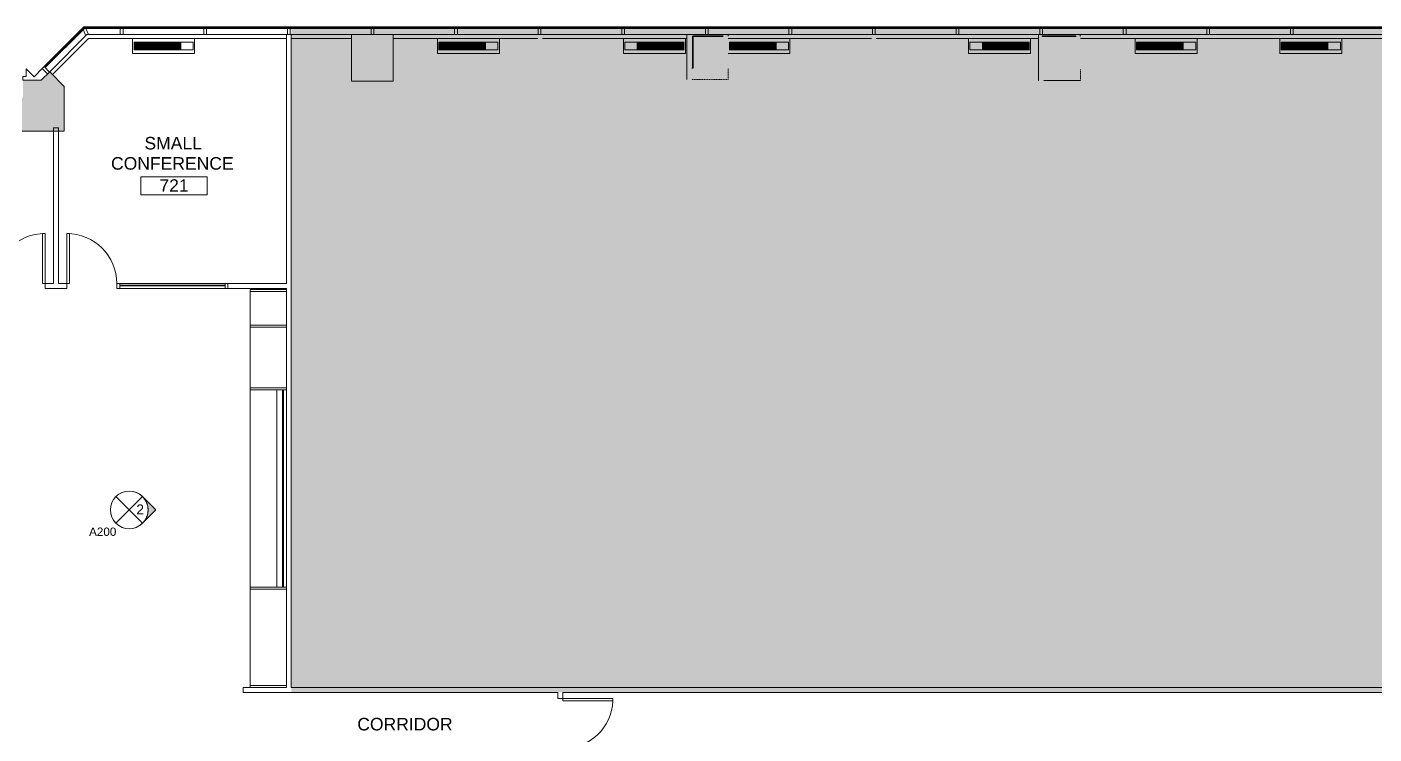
# Model space of a CAD drawing. Header units: inches. Extents: x 41 to 2397, y -2183 to 132.
# Drawn here: x 888 to 1855, y -1322 to -815 of the extents above; entities that cross this region are included whole.
import ezdxf

# ---------------------------------------------------------------- set-up
doc = ezdxf.new("R2010")
doc.units = ezdxf.units.IN
doc.header["$MEASUREMENT"] = 0
doc.linetypes.add('IMPORT-DEMO LINES', pattern=[0.0625, 0.03125, -0.03125])
for name, color, linetype, lineweight in [('8260 Willow Oaks_dwg _2_', 8, 'Continuous', 9), ('A-AREA-IDEN', 2, 'Continuous', 20), ('A-COLS', 52, 'Continuous', 13), ('A-DETL-GENF', 92, 'Continuous', 9), ('A-DOOR', 31, 'Continuous', 9), ('A-DOOR-FRAM', 31, 'Continuous', 9), ('A-GLAZ', 151, 'Continuous', 9), ('A-WALL', 113, 'Continuous', 13), ('G-ANNO-SYMB', 111, 'Continuous', 9), ('I-WALL', 2, 'Continuous', 9), ('LEVEL 07 BB', 250, 'Continuous', 9), ('Q-CASE', 31, 'Continuous', 9)]:
    doc.layers.add(name, color=color, linetype=linetype, lineweight=lineweight)
doc.styles.add('Arial_1', font='arial.ttf', dxfattribs={"height": 9})
doc.styles.add('Arial_2', font='arial.ttf', dxfattribs={"height": 6})
doc.styles.add('Arial_3', font='arial.ttf', dxfattribs={"height": 7.125})

# ---------------------------------------------------------------- blocks, each defined once
blk = doc.blocks.new('Single-Flush - 36_ x 84_-2431520-New Construction - Partition Plan')
at = {"layer": 'A-DOOR', "color": 7, "lineweight": 20}
for p, q in [((16.25, -1.75), (16.25, -37.77)), ((18, -1.75), (16.25, -1.75)), ((18, -1.75), (18, -37.77)), ((18, -37.77), (16.25, -37.77))]:
    blk.add_line(p, q, dxfattribs=at)
at = {"layer": 'A-DOOR'}
blk.add_arc((18, -1.75), 36.07, 180, 267.21884, dxfattribs=at)
blk = doc.blocks.new('Counter Top _No Backsplash_ - Standard Counter Top-2567536-New Construction - Partition Plan')
at = {"layer": 'Q-CASE', "lineweight": 13}
for p, q in [((-47.26, 0), (-47.26, -25.95)), ((-47.26, -25.95), (24.74, -25.95))]:
    blk.add_line(p, q, dxfattribs=at)
blk = doc.blocks.new('Counter Top _No Backsplash_ - Standard Counter Top-V2-New Construction - Partition Plan')
at = {"layer": 'Q-CASE', "lineweight": 13}
for p, q in [((-47.26, 0), (-47.26, -25.95)), ((24.74, 0), (24.74, -25.95)), ((-47.26, -25.95), (24.74, -25.95))]:
    blk.add_line(p, q, dxfattribs=at)
blk = doc.blocks.new('Columns 1 - Columns 1-2495298-New Construction - Partition Plan')
at = {"layer": 'A-COLS', "lineweight": 9}
h = blk.add_hatch(color=55, dxfattribs=at)
h.paths.add_polyline_path([(-344.46, -2150.94), (-338.28, -2144.77), (-338.28, -2115.04), (-368.16, -2115.04), (-368.16, -2117.34), (-369.17, -2117.34), (-369.17, -2147.78), (-360.5, -2147.78), (-354.06, -2141.34), (-347.61, -2147.78)], flags=0)
h.paths.add_polyline_path([(249.67, -2143.52), (255.5, -2137.69), (255.5, -2113.67), (220.65, -2113.67), (220.65, -2140.53), (220.23, -2113.67), (217.01, -2113.67), (217.01, -2140.67), (246.82, -2140.67)], flags=0)
h.paths.add_polyline_path([(-113.19, -2143.52), (-110.22, -2140.54), (-86.7, -2140.54), (-86.7, -2114.54), (-119.32, -2114.54), (-119.32, -2137.38), (-116.16, -2140.54)], flags=0)
h.paths.add_polyline_path([(-585.22, -2121.95), (-578.56, -2115.29), (-578.56, -2080.06), (-607.29, -2080.06), (-607.29, -2117.79), (-601.06, -2117.79), (-595.22, -2111.95), (-589.37, -2117.79)], flags=0)
h.paths.add_polyline_path([(-819.17, -2073), (-819.17, -2049), (-846.02, -2049), (-846.02, -2068.52), (-841.54, -2073)], flags=0)
h.paths.add_polyline_path([(-1068.66, -1845.88), (-1055.93, -1833.15), (-1055.93, -1808.86), (-1085.69, -1808.86), (-1085.69, -1828.86), (-1081.39, -1833.15)], flags=0)
h.paths.add_polyline_path([(-1277.28, -1619.05), (-1276.44, -1619.05), (-1276.44, -1589.05), (-1277.28, -1589.05), (-1277.28, -1587.14), (-1301.28, -1587.14), (-1301.28, -1589.05), (-1309.94, -1589.05), (-1317.71, -1596.83), (-1295.49, -1619.05)], flags=0)
h.paths.add_polyline_path([(-1072.88, -1617.89), (-1058.94, -1617.89), (-1058.94, -1593.96), (-1083.3, -1593.96), (-1083.3, -1617.89)], flags=0)
h.paths.add_polyline_path([(-819.99, -1615.25), (-818.48, -1615.25), (-818.48, -1589.87), (-842.8, -1589.87), (-842.8, -1615.25), (-820.03, -1615.25)], flags=0)
h.paths.add_polyline_path([(-603.13, -1613.61), (-578.8, -1612.78), (-578.8, -1591.25), (-603.13, -1591.25), (-603.13, -1612.78)], flags=0)
h.paths.add_polyline_path([(-844.96, -1400.7), (-770.86, -1400.7), (-770.86, -1352.13), (-844.96, -1352.13)], flags=0)
h.paths.add_polyline_path([(-1059.3, -1379.2), (-1059.3, -1352.54), (-1083.3, -1352.54), (-1083.3, -1379.2)], flags=0)
h.paths.add_polyline_path([(-578.86, -1376.13), (-578.86, -1352.13), (-602.86, -1352.13), (-602.86, -1376.13)], flags=0)
h.paths.add_polyline_path([(-1312.55, -1375.07), (-1312.55, -1351.07), (-1313.43, -1351.07), (-1313.43, -1349.42), (-1344.55, -1349.42), (-1344.55, -1375.07), (-1313.43, -1375.07)], flags=0)
h.paths.add_polyline_path([(-1333.32, -1179.82), (-1313.99, -1179.82), (-1313.99, -1178.54), (-1311.93, -1178.54), (-1311.93, -1148.62), (-1333.32, -1148.62), (-1344.55, -1159.85), (-1344.55, -1178.54), (-1337.99, -1178.54), (-1337.99, -1179.82)], flags=0)
h.paths.add_polyline_path([(-1054.31, -921.65), (-1054.31, -892.1), (-1066.36, -880.04), (-1096.08, -909.76), (-1084.18, -921.65), (-1066.36, -921.65)], flags=0)
h.paths.add_polyline_path([(-843.09, -889.56), (-813.47, -889.56), (-813.47, -857.49), (-823.93, -847.03), (-829.95, -853.04), (-843.09, -853.04), (-843.09, -865.56), (-843.73, -865.56), (-843.73, -889.56)], flags=0)
h.paths.add_polyline_path([(-607.26, -853.79), (-577.38, -853.79), (-577.38, -820.29), (-607.26, -820.29)], flags=0)
at = {"layer": 'A-COLS', "color": 7, "lineweight": 20}
for p, q in [((-577.38, -820.29), (-607.26, -820.29)), ((-607.26, -820.29), (-607.26, -853.79)), ((-577.38, -853.79), (-577.38, -820.29)), ((-823.93, -847.03), (-829.95, -853.04)), ((-813.47, -857.49), (-823.93, -847.03)), ((-829.95, -853.04), (-843.09, -853.04)), ((-813.47, -889.56), (-813.47, -857.49)), ((-607.26, -853.79), (-577.38, -853.79)), ((-843.73, -889.56), (-813.47, -889.56))]:
    blk.add_line(p, q, dxfattribs=at)
blk = doc.blocks.new('Banquette1 - Banquette-2563409-New Construction - Partition Plan')
at = {"layer": 'Q-CASE', "lineweight": 13}
for p, q in [((1345.95, 1103.35), (1204.48, 1103.35)), ((1345.95, 1084.35), (1204.48, 1084.35)), ((1204.48, 1080.11), (1204.48, 1080.38)), ((1204.48, 1079.39), (1204.48, 1080.11)), ((1345.95, 1080.11), (1204.48, 1080.11)), ((1345.95, 1079.39), (1204.48, 1079.39)), ((1345.95, 1080.38), (1345.95, 1080.11)), ((1345.95, 1080.11), (1345.95, 1079.39))]:
    blk.add_line(p, q, dxfattribs=at)
blk = doc.blocks.new('Counter Top _No Backsplash_ - Standard Counter Top-2567741-New Construction - Partition Plan')
at = {"layer": 'Q-CASE', "lineweight": 13}
for p, q in [((-47.26, 0), (-47.26, -25.95)), ((-45.8, 0), (-45.8, -25.95))]:
    blk.add_line(p, q, dxfattribs=at)
blk = doc.blocks.new('Counter Top _No Backsplash_ - Standard Counter Top-V6-New Construction - Partition Plan')
at = {"layer": 'Q-CASE', "lineweight": 13}
for p, q in [((-47.26, 0), (-47.26, -25.95)), ((-45.8, 0), (-45.8, -2)), ((-45.8, -2.98), (-45.8, -25.95))]:
    blk.add_line(p, q, dxfattribs=at)
blk = doc.blocks.new('Counter Top _No Backsplash_ - Standard Counter Top-V7-New Construction - Partition Plan')
at = {"layer": 'Q-CASE', "lineweight": 13}
for p, q in [((-47.26, 0), (-47.26, -2)), ((-47.26, -2.98), (-47.26, -25.95)), ((-45.8, 0), (-45.8, -25.95))]:
    blk.add_line(p, q, dxfattribs=at)
blk = doc.blocks.new('Counter Top _No Backsplash_ - Standard Counter Top-V8-New Construction - Partition Plan')
at = {"layer": 'Q-CASE', "lineweight": 13}
blk.add_line((-47.26, 0), (-47.26, -25.95), dxfattribs=at)
blk = doc.blocks.new('Single-Flush - With Sidelight - 36_ x 94_-2595179-New Construction - Partition Plan')
at = {"layer": 'A-DOOR', "color": 7, "lineweight": 20}
for p, q in [((-16, 37.75), (-18, 37.75)), ((-18, 1.75), (-18, 37.75)), ((-16, 37.75), (-16, 1.75)), ((-16, 1.75), (-18, 1.75))]:
    blk.add_line(p, q, dxfattribs=at)
at = {"layer": 'A-DOOR'}
blk.add_arc((-18, 1.75), 36, 360, 90, dxfattribs=at)
at = {"layer": 'A-DOOR-FRAM', "color": 7, "lineweight": 20}
blk.add_line((97.66, -1.75), (97.66, 1.75), dxfattribs=at)
at = {"layer": 'A-GLAZ', "color": 7, "lineweight": 20}
for p, q in [((95.66, 0.75), (20, 0.75)), ((20, 0.75), (20, 0.25)), ((20, 0.25), (95.66, 0.25)), ((95.66, 0.25), (95.66, 0.75))]:
    blk.add_line(p, q, dxfattribs=at)
blk = doc.blocks.new('Single-Flush - With Sidelight - 36_ x 94_-2595383-New Construction - Partition Plan')
at = {"layer": 'A-DOOR', "color": 7, "lineweight": 20}
for p, q in [((-16, -1.75), (-18, -1.75)), ((-18, -1.75), (-18, -37.75)), ((-16, -37.75), (-16, -1.75)), ((-16, -37.75), (-18, -37.75))]:
    blk.add_line(p, q, dxfattribs=at)
at = {"layer": 'A-DOOR'}
blk.add_arc((-18, -1.75), 36, 270, 0, dxfattribs=at)
at = {"layer": 'A-DOOR-FRAM', "color": 7, "lineweight": 20}
blk.add_line((104.75, 1.75), (104.75, -1.75), dxfattribs=at)
at = {"layer": 'A-GLAZ', "color": 7, "lineweight": 20}
for p, q in [((20, -0.75), (20, -0.25)), ((20, -0.25), (102.75, -0.25)), ((102.75, -0.75), (20, -0.75)), ((102.75, -0.25), (102.75, -0.75))]:
    blk.add_line(p, q, dxfattribs=at)
blk = doc.blocks.new('8260 Willow Oaks_dwg _2_-2439531-New Construction - Partition Plan')
at = {"layer": 'A-WALL', "lineweight": 9}
for points in [[(32681.04, 9743.63), (32702.83, 9743.63), (32702.83, 9766.7), (32681.04, 9766.7), (32681.04, 9766.38)], [(32932.79, 9742.88), (32955.79, 9742.88), (32955.79, 9766.38), (32955.87, 9766.38), (32955.87, 9766.7), (32931.87, 9766.7), (32931.87, 9766.38), (32932.79, 9766.38)]]:
    blk.add_hatch(color=250, dxfattribs=at).paths.add_polyline_path(points, flags=0)
at = {"layer": 'A-WALL', "color": 7, "linetype": 'IMPORT-DEMO LINES', "lineweight": 20}
blk.add_line((32681.04, 9743.63), (32680.16, 9743.63), dxfattribs=at)
at = {"layer": 'A-WALL', "color": 10, "lineweight": 30, "flags": 128}
for points in [[(32702.83, 9766.7), (32681.04, 9766.7), (32681.04, 9743.63)], [(32955.87, 9766.38), (32955.87, 9766.7), (32931.87, 9766.7), (32931.87, 9766.38)]]:
    blk.add_lwpolyline(points, dxfattribs=at)
at = {"layer": 'A-WALL', "color": 7, "linetype": 'IMPORT-DEMO LINES', "lineweight": 20, "flags": 128}
for points in [[(32680.16, 9735.63), (32706.33, 9735.63), (32706.33, 9743.63)], [(32932.79, 9734.88), (32959.29, 9734.88), (32959.29, 9742.88)]]:
    blk.add_lwpolyline(points, dxfattribs=at)
at = {"layer": 'LEVEL 07 BB'}
for p, q in [((32245.25, 9767.03), (32243.38, 9771.53)), ((32247.06, 9767.78), (32245.2, 9772.28)), ((32269.94, 9767.78), (32269.94, 9772.28)), ((32271.94, 9767.78), (32271.94, 9772.28)), ((32329.94, 9767.78), (32329.94, 9772.28)), ((32331.94, 9767.78), (32331.94, 9772.28)), ((32389.94, 9767.78), (32389.94, 9772.28)), ((32391.94, 9767.78), (32391.94, 9772.28)), ((32392.69, 9767.78), (32435.94, 9767.78)), ((32449.94, 9767.78), (32449.94, 9772.28)), ((32451.94, 9767.78), (32451.94, 9772.28)), ((32465.81, 9767.78), (33349.2, 9767.78)), ((32509.94, 9767.78), (32509.94, 9772.28)), ((32511.94, 9767.78), (32511.94, 9772.28)), ((32569.94, 9767.78), (32569.94, 9772.28)), ((32571.94, 9767.78), (32571.94, 9772.28)), ((32629.94, 9767.78), (32629.94, 9772.28)), ((32631.94, 9767.78), (32631.94, 9772.28)), ((32689.94, 9767.78), (32689.94, 9772.28)), ((32691.94, 9767.78), (32691.94, 9772.28)), ((32749.94, 9767.78), (32749.94, 9772.28)), ((32751.94, 9767.78), (32751.94, 9772.28)), ((32809.94, 9767.78), (32809.94, 9772.28)), ((32811.94, 9767.78), (32811.94, 9772.28)), ((32869.94, 9767.78), (32869.94, 9772.28)), ((32871.94, 9767.78), (32871.94, 9772.28)), ((32929.94, 9767.78), (32929.94, 9772.28)), ((32931.94, 9767.78), (32931.94, 9772.28)), ((32989.94, 9767.78), (32989.94, 9772.28)), ((32991.94, 9767.78), (32991.94, 9772.28)), ((33049.94, 9767.78), (33049.94, 9772.28)), ((33051.94, 9767.78), (33051.94, 9772.28)), ((33109.94, 9767.78), (33109.94, 9772.28)), ((33111.94, 9767.78), (33111.94, 9772.28)), ((32312.69, 9761.03), (32280.44, 9761.03)), ((32312.69, 9760.53), (32280.44, 9760.53)), ((32312.69, 9760.03), (32280.44, 9760.03)), ((32312.69, 9759.53), (32280.44, 9759.53)), ((32312.69, 9759.03), (32280.44, 9759.03)), ((32312.69, 9758.53), (32280.44, 9758.53)), ((32312.69, 9758.03), (32280.44, 9758.03)), ((32392.69, 9765.03), (32435.7, 9765.03)), ((32466.19, 9765.03), (32569.57, 9765.03)), ((32531.44, 9761.03), (32499.19, 9761.03)), ((32531.44, 9760.53), (32499.19, 9760.53)), ((32531.44, 9760.03), (32499.19, 9760.03)), ((32531.44, 9759.53), (32499.19, 9759.53)), ((32531.44, 9759.03), (32499.19, 9759.03)), ((32531.44, 9758.53), (32499.19, 9758.53)), ((32531.44, 9758.03), (32499.19, 9758.03)), ((32573.07, 9765.03), (32676.56, 9765.03)), ((32641.69, 9761.03), (32673.94, 9761.03)), ((32641.69, 9760.53), (32673.94, 9760.53)), ((32641.69, 9760.03), (32673.94, 9760.03)), ((32641.69, 9759.53), (32673.94, 9759.53)), ((32641.69, 9759.03), (32673.94, 9759.03)), ((32641.69, 9758.53), (32673.94, 9758.53)), ((32641.69, 9758.03), (32673.94, 9758.03)), ((32740.06, 9761.03), (32707.81, 9761.03)), ((32740.06, 9760.53), (32707.81, 9760.53)), ((32740.06, 9760.03), (32707.81, 9760.03)), ((32740.06, 9759.53), (32707.81, 9759.53)), ((32740.06, 9759.03), (32707.81, 9759.03)), ((32740.06, 9758.53), (32707.81, 9758.53)), ((32740.06, 9758.03), (32707.81, 9758.03)), ((32812.61, 9765.03), (32929.19, 9765.03)), ((32889.44, 9761.03), (32921.69, 9761.03)), ((32889.44, 9760.53), (32921.69, 9760.53)), ((32889.44, 9760.03), (32921.69, 9760.03)), ((32889.44, 9759.53), (32921.69, 9759.53)), ((32889.44, 9759.03), (32921.69, 9759.03)), ((32889.44, 9758.53), (32921.69, 9758.53)), ((32889.44, 9758.03), (32921.69, 9758.03)), ((32959.29, 9765.03), (33262.31, 9765.03)), ((33032.31, 9761.03), (33000.06, 9761.03)), ((33032.31, 9760.53), (33000.06, 9760.53)), ((33032.31, 9760.03), (33000.06, 9760.03)), ((33032.31, 9759.53), (33000.06, 9759.53)), ((33032.31, 9759.03), (33000.06, 9759.03)), ((33032.31, 9758.53), (33000.06, 9758.53)), ((33032.31, 9758.03), (33000.06, 9758.03)), ((33136.19, 9761.03), (33103.94, 9761.03)), ((33136.19, 9760.53), (33103.94, 9760.53)), ((33136.19, 9760.03), (33103.94, 9760.03)), ((33136.19, 9759.53), (33103.94, 9759.53)), ((33136.19, 9759.03), (33103.94, 9759.03)), ((33136.19, 9758.53), (33103.94, 9758.53)), ((33136.19, 9758.03), (33103.94, 9758.03)), ((32219.17, 9740.96), (32215.28, 9744.85))]:
    blk.add_line(p, q, dxfattribs=at)
at = {"layer": 'LEVEL 07 BB', "flags": 128}
for points in [[(33704.41, 9773.28), (32243.72, 9773.28), (32213.87, 9743.43), (32217.48, 9739.82)], [(33704.41, 9772.78), (32243.93, 9772.78), (32215.64, 9744.49)], [(33704.41, 9772.28), (32244.14, 9772.28), (32215.99, 9744.14)], [(32219.26, 9741.05), (32246, 9767.78), (32389.19, 9767.78)], [(32706.19, 9766.7), (32706.19, 9767.78), (32676.56, 9767.78), (32676.56, 9735.66), (32676.66, 9735.66)], [(32929.29, 9734.78), (32929.19, 9734.78), (32929.19, 9767.78), (32959.06, 9767.78), (32959.06, 9766.38)], [(32221.21, 9739.1), (32247.14, 9765.03), (32389.19, 9765.03)], [(32809.11, 9765.03), (32706.33, 9765.03), (32750.69, 9765.03), (32750.69, 9754.28), (32706.33, 9754.28)], [(32200.1, 9735.03), (32200.1, 9737.78), (32202.35, 9737.78), (32202.35, 9743.28), (32208.04, 9737.6), (32213.87, 9743.43)], [(32959.06, 9734.88), (32959.06, 9734.78), (32932.79, 9734.78)]]:
    blk.add_lwpolyline(points, dxfattribs=at)
for points in [[(32323.31, 9765.03), (32323.31, 9754.28), (32278.81, 9754.28), (32278.81, 9765.03)], [(32279.81, 9762.28), (32279.81, 9756.78), (32313.31, 9756.78), (32313.31, 9762.28)], [(32322.31, 9762.28), (32322.31, 9756.78), (32279.81, 9756.78), (32279.81, 9762.28)], [(32280.44, 9761.66), (32280.44, 9757.41), (32312.69, 9757.41), (32312.69, 9761.66)], [(32542.06, 9765.03), (32542.06, 9754.28), (32497.56, 9754.28), (32497.56, 9765.03)], [(32498.56, 9762.28), (32498.56, 9756.78), (32532.06, 9756.78), (32532.06, 9762.28)], [(32541.06, 9762.28), (32541.06, 9756.78), (32498.56, 9756.78), (32498.56, 9762.28)], [(32499.19, 9761.66), (32499.19, 9757.41), (32531.44, 9757.41), (32531.44, 9761.66)], [(32631.06, 9765.03), (32631.06, 9754.28), (32675.56, 9754.28), (32675.56, 9765.03)], [(32632.06, 9762.28), (32632.06, 9756.78), (32674.56, 9756.78), (32674.56, 9762.28)], [(32674.56, 9762.28), (32674.56, 9756.78), (32641.06, 9756.78), (32641.06, 9762.28)], [(32673.94, 9761.66), (32673.94, 9757.41), (32641.69, 9757.41), (32641.69, 9761.66)], [(32707.19, 9762.28), (32707.19, 9756.78), (32740.69, 9756.78), (32740.69, 9762.28)], [(32749.69, 9762.28), (32749.69, 9756.78), (32707.19, 9756.78), (32707.19, 9762.28)], [(32707.81, 9761.66), (32707.81, 9757.41), (32740.06, 9757.41), (32740.06, 9761.66)], [(32878.81, 9765.03), (32878.81, 9754.28), (32923.31, 9754.28), (32923.31, 9765.03)], [(32879.81, 9762.28), (32879.81, 9756.78), (32922.31, 9756.78), (32922.31, 9762.28)], [(32922.31, 9762.28), (32922.31, 9756.78), (32888.81, 9756.78), (32888.81, 9762.28)], [(32921.69, 9761.66), (32921.69, 9757.41), (32889.44, 9757.41), (32889.44, 9761.66)], [(33042.94, 9765.03), (33042.94, 9754.28), (32998.44, 9754.28), (32998.44, 9765.03)], [(32999.44, 9762.28), (32999.44, 9756.78), (33032.94, 9756.78), (33032.94, 9762.28)], [(33041.94, 9762.28), (33041.94, 9756.78), (32999.44, 9756.78), (32999.44, 9762.28)], [(33000.06, 9761.66), (33000.06, 9757.41), (33032.31, 9757.41), (33032.31, 9761.66)], [(33146.81, 9765.03), (33146.81, 9754.28), (33102.31, 9754.28), (33102.31, 9765.03)], [(33103.31, 9762.28), (33103.31, 9756.78), (33136.81, 9756.78), (33136.81, 9762.28)], [(33145.81, 9762.28), (33145.81, 9756.78), (33103.31, 9756.78), (33103.31, 9762.28)], [(33103.94, 9761.66), (33103.94, 9757.41), (33136.19, 9757.41), (33136.19, 9761.66)]]:
    blk.add_lwpolyline(points, close=True, dxfattribs=at)
blk = doc.blocks.new('FORM Room Tag - Name _ Number-2260771-New Construction - Partition Plan')
at = {"layer": 'A-AREA-IDEN'}
for p, q in [((-0.244, -0.023), (-0.244, -0.159)), ((-0.244, -0.023), (0.252, -0.023)), ((0.252, -0.023), (0.252, -0.159)), ((-0.244, -0.159), (0.252, -0.159))]:
    blk.add_line(p, q, dxfattribs=at)
blk = doc.blocks.new('Elevation - Interiors-59324-New Construction - Partition Plan')
at = {"layer": 'G-ANNO-SYMB'}
for p, q in [((-0.1, 0.1), (0.1, -0.1)), ((0.1, 0.1), (-0.1, -0.1)), ((0, 0), (-0.1, 0.1)), ((-0.1, 0.1), (0, 0)), ((0.1, 0.1), (0, 0)), ((0, 0), (0.1, 0.1)), ((-0.1, -0.1), (0, 0)), ((0, 0), (-0.1, -0.1)), ((0, 0), (0.1, -0.1)), ((0.1, -0.1), (0, 0))]:
    blk.add_line(p, q, dxfattribs=at)
blk.add_circle((0, 0), 0.141, dxfattribs=at)
for start, end in [(45, 135), (135, 225), (315, 45), (225, 315)]:
    blk.add_arc((0, 0), 0.141, start, end, dxfattribs=at)
blk = doc.blocks.new('Elevation - Triangle - 51_256_-58624-New Construction - Partition Plan')
at = {"layer": 'G-ANNO-SYMB'}
h = blk.add_hatch(color=256, dxfattribs=at)
edge = h.paths.add_edge_path(flags=0)
edge.add_arc((0, -0.099), 0.141, 45, 135)
edge.add_line((-0.099, 0), (0, 0.1))
edge.add_line((0, 0.1), (0.099, 0))
for p, q in [((0, 0.1), (-0.1, 0)), ((0, 0.1), (-0.099, 0)), ((0.1, 0), (0, 0.1)), ((0.099, 0), (0, 0.1))]:
    blk.add_line(p, q, dxfattribs=at)
blk.add_arc((0, -0.099), 0.141, 45, 135, dxfattribs=at)

msp = doc.modelspace()

# ---------------------------------------------------------------- hatches: boundary and pattern name
at = {"layer": 'A-DETL-GENF'}
h = msp.add_hatch(color=9, dxfattribs=at)
h.paths.add_polyline_path([(2122.96, -2183.28), (2184.91, -2183.28), (2220.61, -2147.59), (2226.31, -2153.29), (2389.74, -2153.29), (2389.74, -1616.53), (2105.59, -1616.53), (2105.59, -1637.37), (2081.59, -1637.37), (2081.59, -1616.53), (1949.18, -1616.53), (1949.18, -2113.67), (1984.04, -2113.67), (1984.04, -2137.69), (1978.2, -2143.52), (1975.35, -2140.67), (1969.54, -2140.67), (1969.56, -2142.65), (2010.19, -2183.28)], flags=0)
h.paths.add_polyline_path([(2230.65, -2142.74), (2206.65, -2142.74), (2206.65, -2118.74), (2230.65, -2118.74), (2230.65, -2133.42)], flags=0)
h.paths.add_polyline_path([(1943.18, -1292.13), (2389.74, -1292.13), (2389.74, -814.79), (1078.02, -814.79), (1078.07, -1292.13), (1856.18, -1292.13)], flags=0)
h.paths.add_polyline_path([(2209.59, -854.62), (2207.01, -854.62), (2207.01, -854.48), (2209.59, -854.48), (2209.59, -830.73), (2230.59, -830.73), (2230.59, -830.62), (2231.01, -830.62), (2231.01, -854.62), (2230.59, -854.62)], flags=0)
h.paths.add_polyline_path([(1151.15, -853.79), (1121.27, -853.79), (1121.27, -820.29), (1151.15, -820.29), (1151.15, -837.76)], flags=0)
h.paths.add_polyline_path([(1973.88, -849.92), (1953.01, -849.92), (1953.01, -826.5), (1973.88, -826.5)], flags=0)
h.paths.add_polyline_path([(1618.13, -845.19), (1618.13, -821.69), (1617.21, -821.69), (1617.21, -821.37), (1641.21, -821.37), (1641.21, -821.69), (1641.13, -821.69), (1641.13, -845.19)], flags=0)
h.paths.add_polyline_path([(1388.17, -844.44), (1366.38, -844.44), (1366.38, -821.37), (1388.17, -821.37), (1388.17, -821.69)], flags=0)

# ---------------------------------------------------------------- linework, layer by layer
at = {"layer": 'I-WALL', "color": 7, "lineweight": 20}
for p, q in [((1074.52, -820.29), (1074.52, -998.92)), ((1078.02, -820.29), (1074.52, -820.29)), ((1078.02, -1288.63), (1078.02, -820.29)), ((907.35, -887.17), (907.35, -998.92)), ((910.85, -887.17), (907.35, -887.17)), ((910.85, -998.92), (910.85, -887.17)), ((907.35, -998.92), (901.35, -998.92)), ((901.35, -998.92), (901.35, -1002.42)), ((901.35, -1002.42), (916.85, -1002.42)), ((916.85, -998.92), (910.85, -998.92)), ((916.85, -1002.42), (916.85, -998.92)), ((954.85, -998.92), (952.85, -998.92)), ((952.85, -998.92), (952.85, -1002.42)), ((952.85, -1002.42), (954.85, -1002.42)), ((954.85, -1002.42), (954.85, -998.92)), ((1074.52, -998.92), (1030.51, -998.92)), ((1030.51, -998.92), (1030.51, -1002.42)), ((1030.51, -1002.42), (1074.52, -1002.42)), ((1074.52, -1002.42), (1074.52, -1288.63)), ((1074.52, -1288.63), (1043.58, -1288.63)), ((1043.58, -1288.63), (1043.58, -1292.13)), ((1043.58, -1292.13), (1269.43, -1292.13)), ((2389.74, -1288.63), (1078.02, -1288.63)), ((1269.43, -1292.13), (1269.43, -1296.38)), ((1272.93, -1296.38), (1272.93, -1292.13)), ((1272.93, -1292.13), (2389.74, -1292.13)), ((1269.43, -1296.38), (1272.93, -1296.38))]:
    msp.add_line(p, q, dxfattribs=at)
at = {"layer": 'I-WALL', "lineweight": 13}
for p, q in [((954.85, -998.92), (1030.51, -998.92)), ((1030.51, -1002.42), (954.85, -1002.42))]:
    msp.add_line(p, q, dxfattribs=at)

# ---------------------------------------------------------------- block references
at = {"layer": '8260 Willow Oaks_dwg _2_', "color": 250}
msp.add_blockref('8260 Willow Oaks_dwg _2_-2439531-New Construction - Partition Plan', (-31314.66, -10588.08), dxfattribs=at)
at = {"layer": 'A-AREA-IDEN', "xscale": 95.99999999999994, "yscale": 95.99999999999994, "zscale": 95.99999999999994}
msp.add_blockref('FORM Room Tag - Name _ Number-2260771-New Construction - Partition Plan', (993.5, -920.01), dxfattribs=at)
at = {"layer": 'A-COLS', "lineweight": 9}
msp.add_blockref('Columns 1 - Columns 1-2495298-New Construction - Partition Plan', (1728.53, 0), dxfattribs=at)
at = {"layer": 'A-DOOR', "lineweight": 13}
for name, p, rotation in [('Single-Flush - With Sidelight - 36_ x 94_-2595383-New Construction - Partition Plan', (883.35, -1000.67), 180), ('Single-Flush - 36_ x 84_-2431520-New Construction - Partition Plan', (1271.18, -1314.38), 89.99999999999993)]:
    msp.add_blockref(name, p, dxfattribs=dict(at, rotation=rotation))
msp.add_blockref('Single-Flush - With Sidelight - 36_ x 94_-2595179-New Construction - Partition Plan', (934.85, -1000.67), dxfattribs=at)
at = {"layer": 'G-ANNO-SYMB', "xscale": 95.99999999999994, "yscale": 95.99999999999994, "zscale": 95.99999999999994}
msp.add_blockref('Elevation - Interiors-59324-New Construction - Partition Plan', (961.69, -1161.2), dxfattribs=at)
at = {"layer": 'G-ANNO-SYMB', "extrusion": (0, 0, -1), "xscale": 95.99999999999994, "yscale": 95.99999999999994, "zscale": 95.99999999999994, "rotation": 90.00000000000007}
msp.add_blockref('Elevation - Triangle - 51_256_-58624-New Construction - Partition Plan', (-971.24, -1161.2), dxfattribs=at)
at = {"layer": 'Q-CASE', "lineweight": 13}
for name, p, rotation in [('Counter Top _No Backsplash_ - Standard Counter Top-V2-New Construction - Partition Plan', (1074.52, -1050.43), 269.9999999999995), ('Counter Top _No Backsplash_ - Standard Counter Top-2567741-New Construction - Partition Plan', (1074.52, -1050.43), 269.9999999999995), ('Counter Top _No Backsplash_ - Standard Counter Top-2567741-New Construction - Partition Plan', (1074.52, -1075.89), 269.9999999999995), ('Counter Top _No Backsplash_ - Standard Counter Top-V6-New Construction - Partition Plan', (1074.52, -1120.97), 269.9999999999995), ('Banquette1 - Banquette-2563409-New Construction - Partition Plan', (2151.92, -2421.11), 90.00000000000027), ('Counter Top _No Backsplash_ - Standard Counter Top-2567536-New Construction - Partition Plan', (1074.52, -1263.89), 269.9999999999995), ('Counter Top _No Backsplash_ - Standard Counter Top-V7-New Construction - Partition Plan', (1074.52, -1263.89), 269.9999999999995), ('Counter Top _No Backsplash_ - Standard Counter Top-V8-New Construction - Partition Plan', (1074.52, -1334.43), 269.9999999999995)]:
    msp.add_blockref(name, p, dxfattribs=dict(at, rotation=rotation))

# ---------------------------------------------------------------- texts
at = {"layer": 'A-AREA-IDEN', "lineweight": 9, "char_height": 9, "attachment_point": 1, "style": 'Arial_1'}
for s, insert, width in [('SMALL', (972.63, -893.66), 50.601), ('CONFERENCE', (948.63, -908.16), 108.474), ('721', (983.36, -924.05), 25.452), ('CORRIDOR', (1125.42, -1310.38), 84.234)]:
    msp.add_mtext(s, dxfattribs=dict(at, insert=insert, width=width))
at = {"layer": 'G-ANNO-SYMB', "attachment_point": 1}
for s, insert, char_height, width, style in [('2', (966.79, -1157.3), 7.12, 6.666, 'Arial_3'), ('A200', (932.88, -1173.86), 6, 24.24, 'Arial_2')]:
    msp.add_mtext(s, dxfattribs=dict(at, insert=insert, char_height=char_height, width=width, style=style))

doc.saveas('drawing.dxf')
